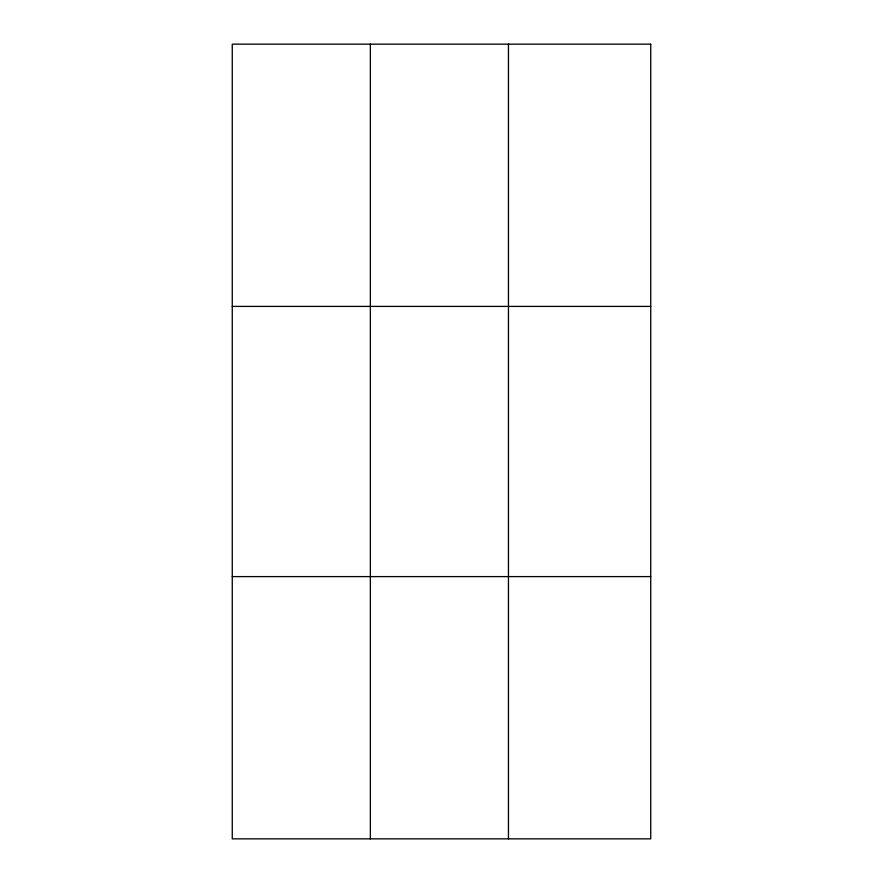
<?xml version="1.0" encoding="UTF-8"?>
<svg xmlns="http://www.w3.org/2000/svg" width="883" height="883" viewBox="0 0 883 883"><rect width="100%" height="100%" fill="white"/><g stroke="black" fill="none" stroke-linecap="round" stroke-linejoin="round"><path stroke-width="1.32" d="M370.363 838.85L370.363 44.15M508.453 838.85L508.453 44.15M232.262 306.401L650.738 306.401M232.262 576.599L650.738 576.599M650.738 44.15L232.262 44.15L232.262 838.85L650.738 838.85L650.738 44.15"/></g></svg>
